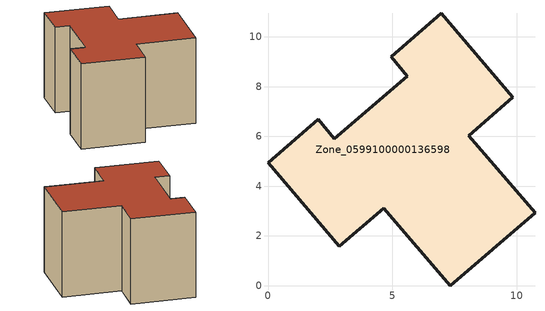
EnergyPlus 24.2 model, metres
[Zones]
Zone_0599100000136598
 floor ground (C_G): 4.95,9.2 6.96,10.94 9.84,7.56 8.06,6.03 10.73,2.93 7.32,0 4.65,3.11 2.87,1.58 0,4.94 2.01,6.68 2.66,5.91 5.6,8.42 z0
 wall outside (C_F): 0,4.94 2.87,1.58 4.65,3.11 7.32,0 10.73,2.93 8.06,6.03 9.84,7.56 6.96,10.94 4.95,9.2 5.6,8.42 2.66,5.91 2.01,6.68 0,4.94 z0:6.12
 roof outside (C_R): 5.6,8.42 2.66,5.91 2.01,6.68 0,4.94 2.87,1.58 4.65,3.11 7.32,0 10.73,2.93 8.06,6.03 9.84,7.56 6.96,10.94 4.95,9.2 z6.12
[BUILDING]
Pand.0599100000136598: North Axis=0; Terrain=City; Loads Convergence Tolerance Value=0.04; Temperature Convergence Tolerance Value=0.4; Solar Distribution=FullExterior; Maximum Number of Warmup Days=25; Minimum Number of Warmup Days=1
[Site:Location]
Rotterdam.The.Hague.AP_ZH_NLD Design_Conditions: Latitude=51.96; Longitude=4.45; Time Zone=1; Elevation=-4.5
[SITE:GROUNDTEMPERATURE:BUILDINGSURFACE]
18, 18, 18, 18, 18, 18, 18, 18, 18, 18, 18, 18
[MATERIAL] Thermal Absorptance=0.9; Solar Absorptance=0.7; Visible Absorptance=0.7
Name | Roughness | Thickness | Conductivity | Density | Specific Heat
G.TI.1992-2005 | MediumSmooth | 0.15 | 0.06 | 540 | 1210
F.TI.1992-2005 | Rough | 0.3 | 0.12 | 1920 | 840
R.TI.1992-2005 | MediumRough | 0.2 | 0.08 | 1500 | 1000
[CONSTRUCTION]
C_G: G.TI.1992-2005
C_F: F.TI.1992-2005
C_R: R.TI.1992-2005
[ZONE]
Zone_0599100000136598: Type=1; Multiplier=1; Ceiling Height=Autocalculate; Volume=Autocalculate; Floor Area=autocalculate; Part of Total Floor Area=Yes
[ZONEINFILTRATION:DESIGNFLOWRATE]
Infil_Zone_0599100000136598: Zone or ZoneList or Space or SpaceList=Zone_0599100000136598; Schedule=AlwaysOn; Design Flow Rate Calculation Method=Flow/Area; Flow Rate per Floor Area=0.0015; Constant Term Coefficient=1; Temperature Term Coefficient=0; Velocity Term Coefficient=0; Velocity Squared Term Coefficient=0
[HVACTEMPLATE:ZONE:IDEALLOADSAIRSYSTEM]
Zone_0599100000136598: Maximum Heating Supply Air Temperature=50; Minimum Cooling Supply Air Temperature=13; Maximum Heating Supply Air Humidity Ratio=0.0156; Minimum Cooling Supply Air Humidity Ratio=0.0077; Heating Limit=NoLimit; Cooling Limit=NoLimit; Dehumidification Control Type=ConstantSensibleHeatRatio; Cooling Sensible Heat Ratio=0.7; Dehumidification Setpoint=60; Humidification Control Type=None; Humidification Setpoint=30; Outdoor Air Method=None; Outdoor Air Flow Rate per Person=0.00944; Outdoor Air Flow Rate per Zone Floor Area=0; Outdoor Air Flow Rate per Zone=0; Demand Controlled Ventilation Type=None; Outdoor Air Economizer Type=NoEconomizer; Heat Recovery Type=None; Sensible Heat Recovery Effectiveness=0.7; Latent Heat Recovery Effectiveness=0.65
[ZONECONTROL:THERMOSTAT]
ThermostatControl_Zone_0599100000136598: Zone or ZoneList=Zone_0599100000136598; Control Type Schedule=DualSetpointControlType; Control 1=Thermostat_Zone_0599100000136598; Temperature Difference Between Cutout And Setpoint=0
[THERMOSTATSETPOINT:DUALSETPOINT]
Thermostat_Zone_0599100000136598: Heating Setpoint Temperature Schedule=HeatingSetpoint_Zone_0599100000136598; Cooling Setpoint Temperature Schedule=CoolingSetpoint_Zone_0599100000136598
[SCHEDULE:COMPACT]
HeatingSetpoint_Zone_0599100000136598: Through: 12/31, For: AllDays, Until: 24:00, 21
CoolingSetpoint_Zone_0599100000136598: Through: 12/31, For: AllDays, Until: 24:00, 24
DualSetpointControlType: Through: 12/31, For: AllDays, Until: 24:00, 4
AlwaysOn: Through: 12/31, For: AllDays, Until: 24:00, 1
